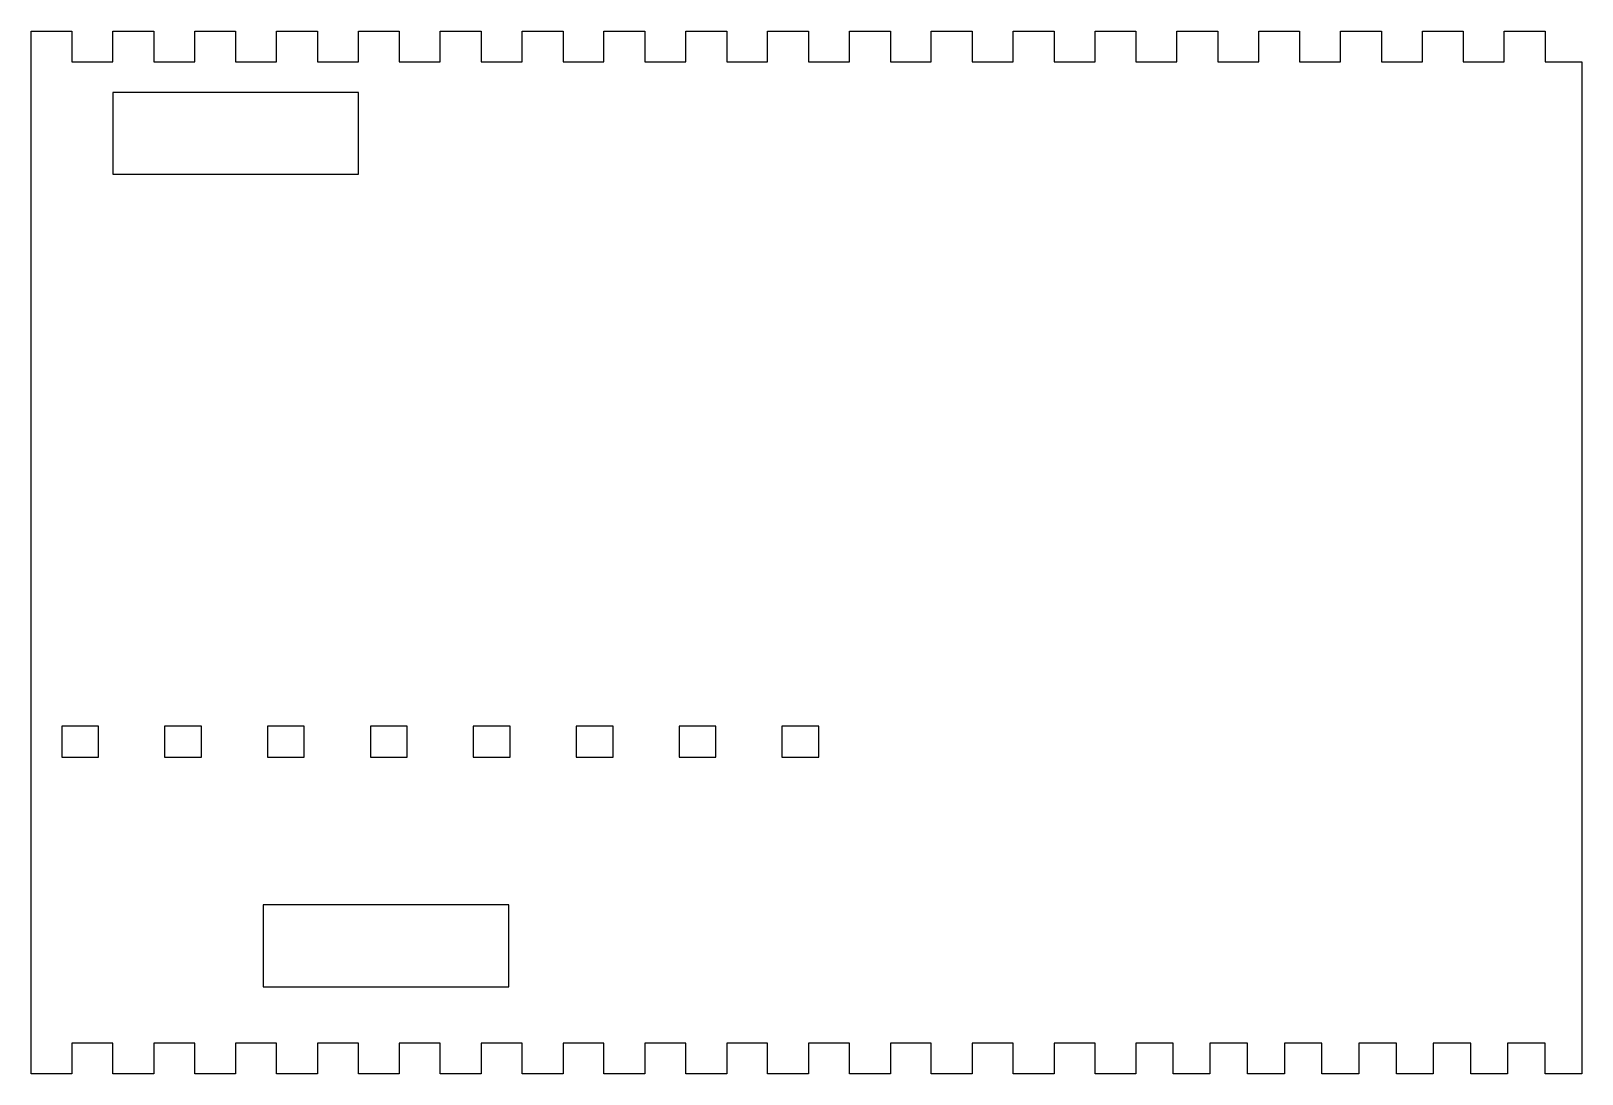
# Model space of a CAD drawing. Header units: millimetres. Extents: x -40 to 150, y -39 to 89.
import ezdxf

# ---------------------------------------------------------------- set-up
doc = ezdxf.new("R2010")
doc.units = ezdxf.units.MM
doc.layers.get('0').update_dxf_attribs({"linetype": 'CONTINUOUS'})

msp = doc.modelspace()

# ---------------------------------------------------------------- linework, layer by layer
for points in [[(149.5, 85), (149.5, -35), (149.5, -38.75), (145, -38.75), (145, -35), (140.41, -35), (140.41, -38.75), (135.91, -38.75), (135.91, -35), (131.32, -35), (131.32, -38.75), (126.82, -38.75), (126.82, -35), (122.23, -35), (122.23, -38.75), (117.73, -38.75), (117.73, -35), (113.14, -35), (113.14, -38.75), (108.64, -38.75), (108.64, -35), (104.05, -35), (104.05, -38.75), (99.55, -38.75), (99.55, -35), (95, -35), (95, -38.75), (90, -38.75), (90, -35), (85, -35), (85, -38.75), (80, -38.75), (80, -35), (75, -35), (75, -38.75), (70, -38.75), (70, -35), (65, -35), (65, -38.75), (60, -38.75), (60, -35), (55, -35), (55, -38.75), (50, -38.75), (50, -35), (45, -35), (45, -38.75), (40, -38.75), (40, -35), (35, -35), (35, -38.75), (30, -38.75), (30, -35), (25, -35), (25, -38.75), (20, -38.75), (20, -35), (15, -35), (15, -38.75), (10, -38.75), (10, -35), (5, -35), (5, -38.75), (0, -38.75), (0, -35), (-5, -35), (-5, -38.75), (-10, -38.75), (-10, -35), (-15, -35), (-15, -38.75), (-20, -38.75), (-20, -35), (-25, -35), (-25, -38.75), (-30, -38.75), (-30, -35), (-35, -35), (-35, -38.75), (-40, -38.75), (-40, -35), (-40, 88.75), (-35, 88.75), (-35, 84.99), (-30, 84.99), (-30, 88.75), (-25, 88.75), (-25, 84.99), (-20, 84.99), (-20, 88.75), (-15, 88.75), (-15, 84.99), (-10, 84.99), (-10, 88.75), (-5, 88.75), (-5, 84.99), (0, 84.99), (0, 88.75), (5, 88.75), (5, 84.99), (10, 84.99), (10, 88.75), (15, 88.75), (15, 84.99), (20, 84.99), (20, 88.75), (25, 88.75), (25, 84.99), (30, 84.99), (30, 88.75), (35, 88.75), (35, 84.99), (40, 84.99), (40, 88.75), (45, 88.75), (45, 84.99), (50, 84.99), (50, 88.75), (55, 88.75), (55, 84.99), (60, 84.99), (60, 88.75), (65, 88.75), (65, 84.99), (70, 84.99), (70, 88.75), (75, 88.75), (75, 84.99), (80, 84.99), (80, 88.75), (85, 88.75), (85, 84.99), (90, 84.99), (90, 88.75), (95, 88.75), (95, 84.99), (100, 84.99), (100, 88.75), (105, 88.75), (105, 84.99), (110, 84.99), (110, 88.75), (115, 88.75), (115, 84.99), (120, 84.99), (120, 88.75), (125, 88.75), (125, 84.99), (130, 84.99), (130, 88.75), (135, 88.75), (135, 84.99), (140, 84.99), (140, 88.75), (145, 88.75), (145, 84.99), (146.25, 84.99), (146.25, 85)], [(0, 71.25), (0, 81.25), (-30, 81.25), (-30, 71.25)], [(-36.25, 0), (-31.75, 0), (-31.75, 3.75), (-36.25, 3.75)], [(-23.68, 0), (-19.18, 0), (-19.18, 3.75), (-23.68, 3.75)], [(-11.11, 0), (-6.61, 0), (-6.61, 3.75), (-11.11, 3.75)], [(1.46, 0), (5.96, 0), (5.96, 3.75), (1.46, 3.75)], [(14.04, 0), (18.54, 0), (18.54, 3.75), (14.04, 3.75)], [(26.61, 0), (31.11, 0), (31.11, 3.75), (26.61, 3.75)], [(39.18, 0), (43.68, 0), (43.68, 3.75), (39.18, 3.75)], [(51.75, 0), (56.25, 0), (56.25, 3.75), (51.75, 3.75)], [(18.38, -28.09), (18.38, -18.09), (-11.62, -18.09), (-11.62, -28.09)]]:
    msp.add_lwpolyline(points, close=True)

doc.saveas('drawing.dxf')
